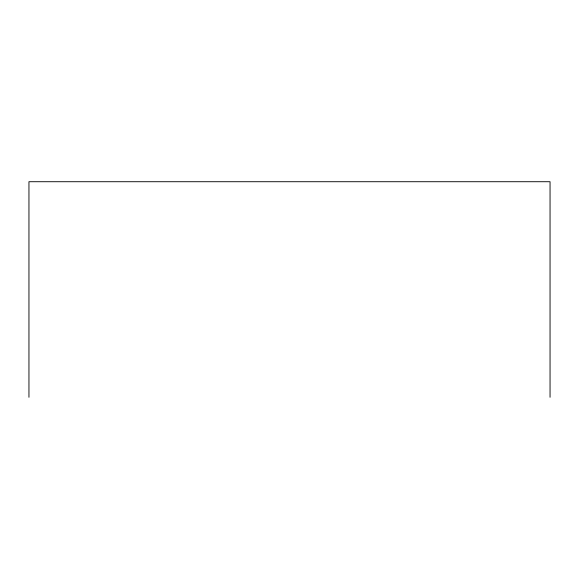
<?xml version="1.0" encoding="UTF-8"?>
<svg xmlns="http://www.w3.org/2000/svg" width="579" height="579" viewBox="0 0 579 579"><rect width="100%" height="100%" fill="white"/><g stroke="black" fill="none" stroke-linecap="round" stroke-linejoin="round"><path stroke-width="0.87" d="M550.05 397.281L550.05 181.719L28.95 181.719L28.95 397.281"/></g></svg>
